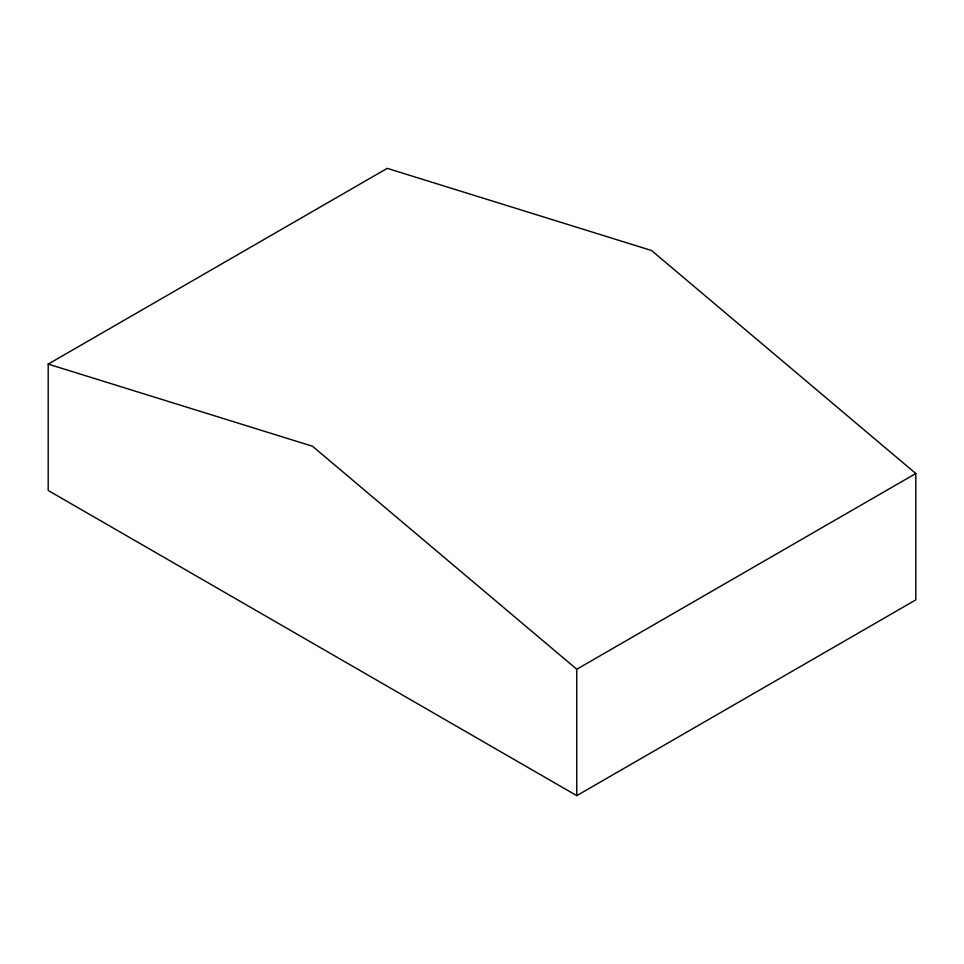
<?xml version="1.0" encoding="UTF-8"?>
<svg xmlns="http://www.w3.org/2000/svg" width="964" height="964" viewBox="0 0 964 964"><rect width="100%" height="100%" fill="white"/><g stroke="black" fill="none" stroke-linecap="round" stroke-linejoin="round"><path stroke-width="1.45" d="M48.2 364.103L387.239 168.351L651.519 250.495L915.8 473.517L915.8 599.897L576.761 795.649L48.2 490.483L48.2 364.103L312.481 446.236L576.761 669.257L576.761 795.649M576.761 669.257L915.8 473.517"/></g></svg>
